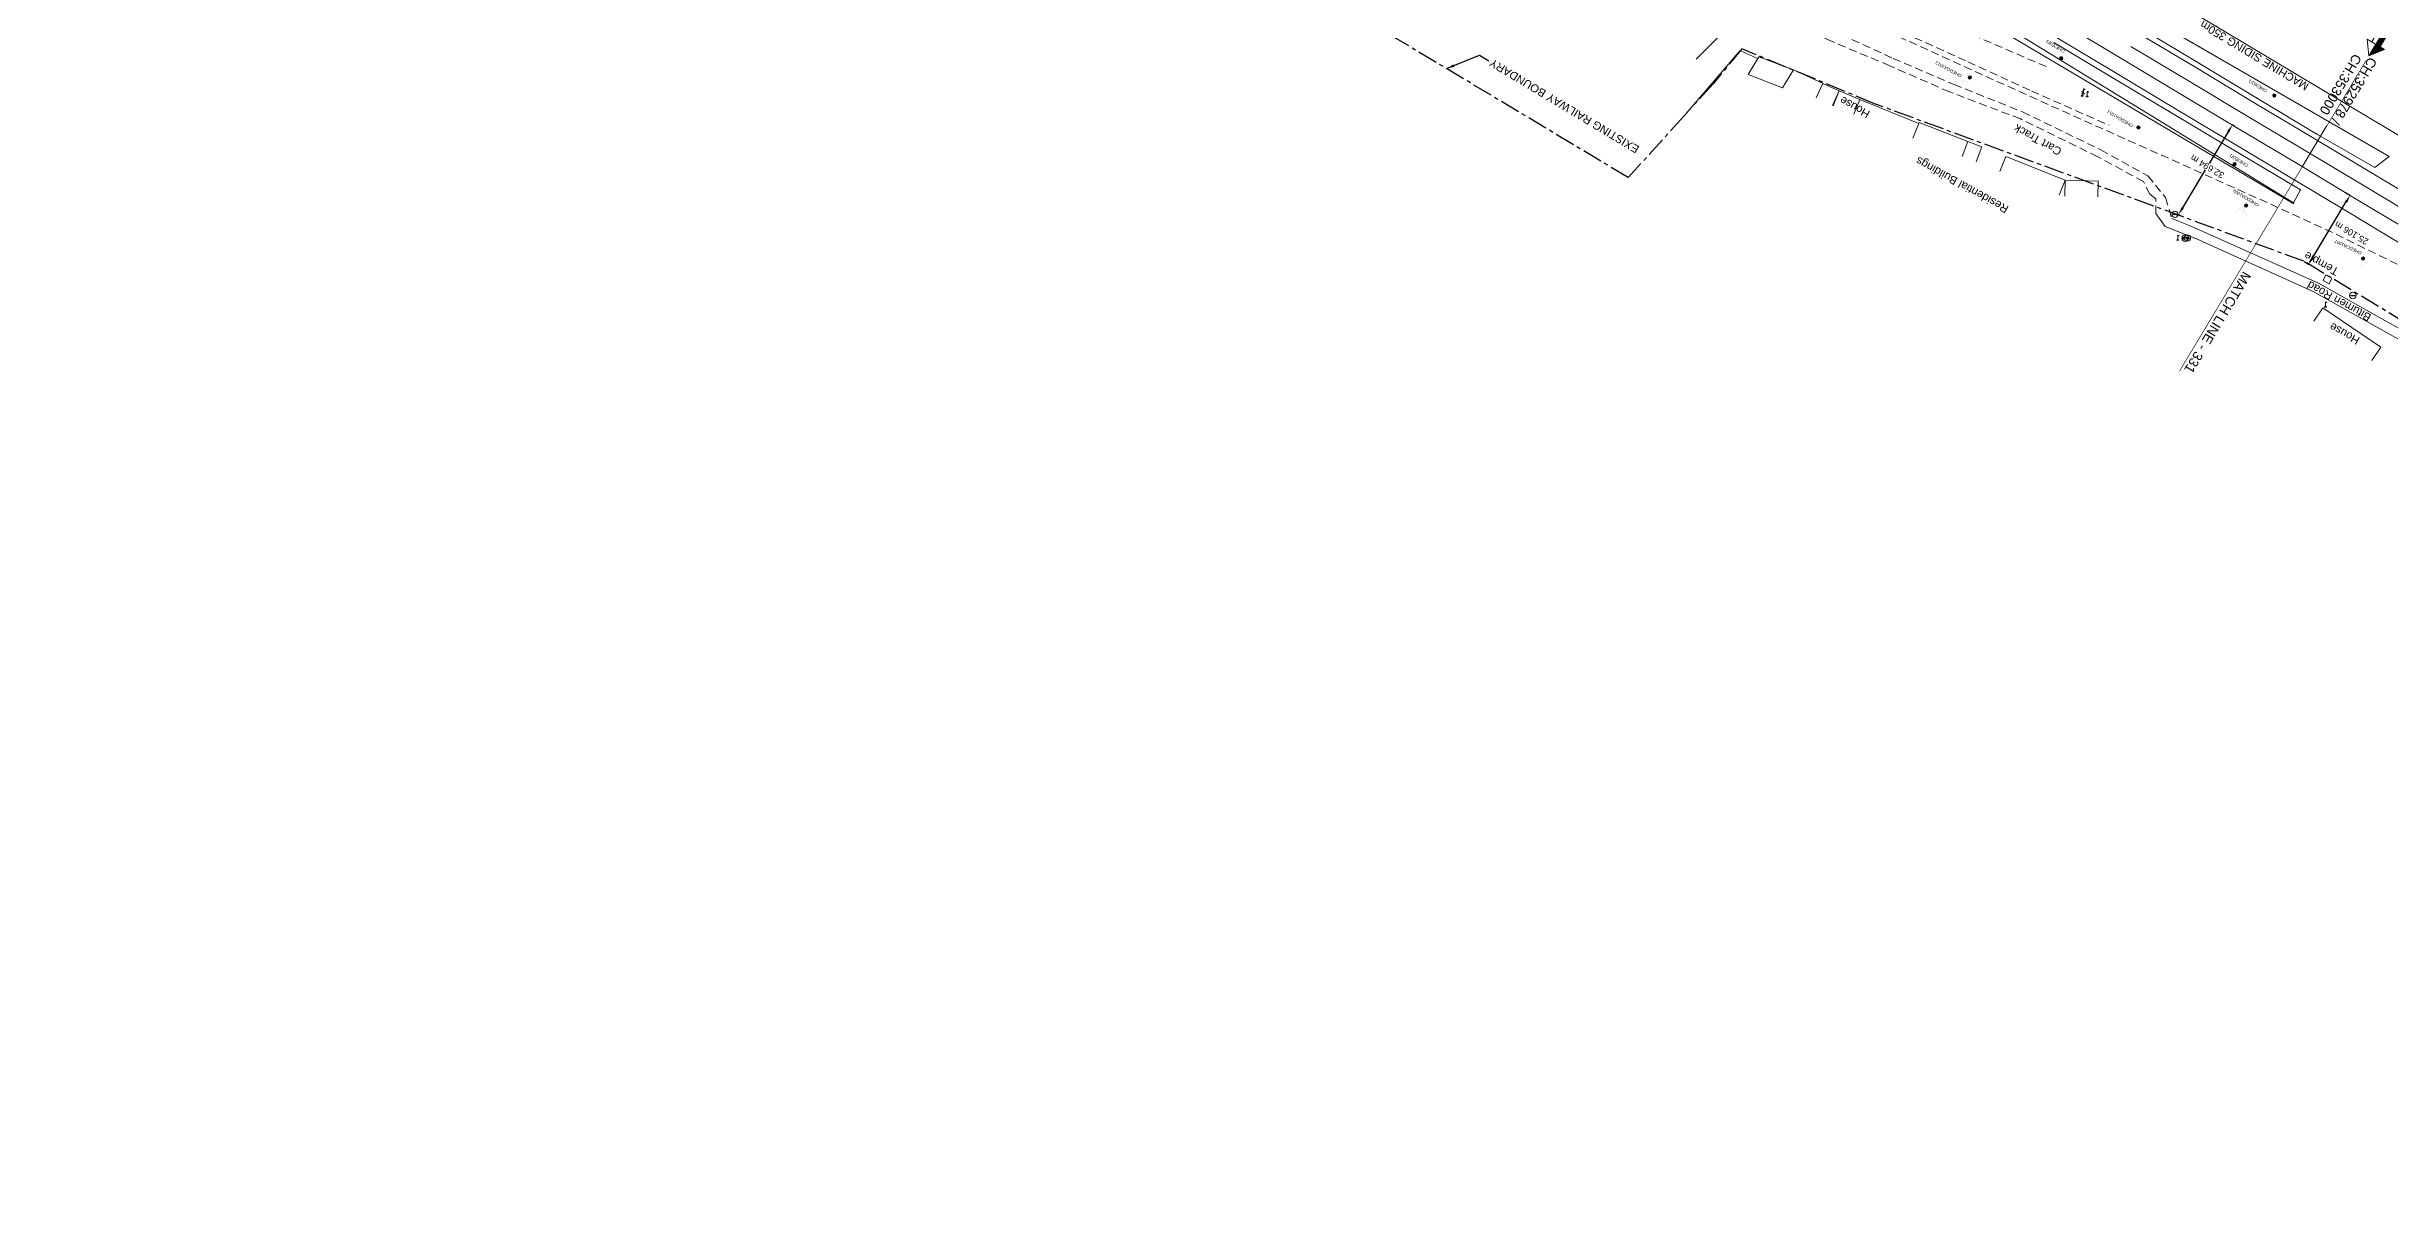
# Model space of a CAD drawing. Header units: feet. Extents: x 593168 to 611286, y 3401475 to 3412398.
# Drawn here: x 599425 to 600157, y 3407870 to 3408226 of the extents above; entities that cross this region are included whole.
import ezdxf
from ezdxf.enums import TextEntityAlignment as Align

# ---------------------------------------------------------------- set-up
doc = ezdxf.new("R2010")
doc.units = ezdxf.units.FT
doc.header["$MEASUREMENT"] = 0
for name, pattern in [('CENTER', [2, 1.25, -0.25, 0.25, -0.25]), ('DASHED', [0.75, 0.5, -0.25]), ('PHANTOM2', [1.25, 0.625, -0.125, 0.125, -0.125, 0.125, -0.125])]:
    doc.linetypes.add(name, pattern=pattern)
doc.layers.get('Defpoints').update_dxf_attribs({"lineweight": 0})
for name, color, linetype, lineweight in [('Cart Track', 34, 'Continuous', 0), ('Compound Wall', 251, 'Continuous', 0), ('DFCC BOUNDARY', 6, 'CENTER', 0), ('Electric Pole', 251, 'Continuous', 0), ('Existing IR Chainage', 7, 'Continuous', 0), ('Existing IR Track', 143, 'Continuous', 0), ('Grill', 251, 'Continuous', 0), ('IR PROP. DETAILS', 190, 'Continuous', 0), ('KM STONE', 7, 'Continuous', 0), ('Lamp_Post', 251, 'Continuous', 0), ('OHE MAST', 8, 'Continuous', 0), ('OHE MAST TEXT', 8, 'Continuous', 0), ('Platform', 7, 'Continuous', 0), ('Religious_Place', 251, 'Continuous', 0), ('Residential Building Pucca', 251, 'Continuous', 0), ('Residential Building Semipucca', 251, 'Continuous', 0), ('Subroad Edge', 34, 'Continuous', 0), ('Telephone_Pole', 251, 'Continuous', 0), ('Text1', 251, 'Continuous', 0)]:
    doc.layers.add(name, color=color, linetype=linetype, lineweight=lineweight)
doc.layers.add('Existing Railway Boundary', color=7, linetype='CENTER')
doc.layers.add('MATCH LINE', color=7, linetype='Continuous')
doc.styles.get("Standard").update_dxf_attribs({"font": 'arial.ttf'})
doc.styles.add('Style-Arial', font='arial.ttf')
doc.dimstyles.new('ISO-25', dxfattribs={"dimtxt": 2.5, "dimasz": 2.5, "dimexe": 1.25, "dimexo": 0.625, "dimtad": 1, "dimtxsty": 'Standard', "dimcen": 2.5, "dimadec": 0, "dimazin": 0, "dimtfac": 1, "dimtmove": 0, "dimatfit": 3, "dimfxl": 1, "dimarcsym": 0})
doc.dimstyles.get("Standard").update_dxf_attribs({"dimtxt": 0.18, "dimasz": 0.18, "dimexe": 0.18, "dimexo": 0.0625, "dimgap": 0.09, "dimtad": 0, "dimtih": 1, "dimtoh": 1, "dimdec": 4, "dimzin": 0, "dimdsep": 46, "dimtxsty": 'Standard', "dimcen": 0.09, "dimadec": 0, "dimazin": 0, "dimtfac": 1, "dimtdec": 4, "dimtofl": 0, "dimtmove": 0, "dimatfit": 3, "dimfxl": 1, "dimtolj": 1, "dimtzin": 0, "dimarcsym": 0})

# ---------------------------------------------------------------- blocks, each defined once
blk = doc.blocks.new('EP')
blk.add_hatch(color=8).paths.add_polyline_path([(-0.21, -0.05), (-0.21, 0.16), (-0.93, -0.01), (-0.31, 0.07), (-0.31, -0.19), (0.31, 0), (0.31, -0.24), (0.94, -0.01), (0.41, -0.1), (0.43, 0.15)])
at = {"color": 8}
for p, q in [((-0.93, -0.01), (-0.21, 0.16)), ((-0.31, 0.07), (-0.93, -0.01)), ((-0.31, -0.19), (-0.31, 0.07)), ((0.31, 0), (-0.31, -0.19)), ((-0.21, 0.16), (-0.21, -0.05)), ((-0.21, -0.05), (0.43, 0.15)), ((0.31, -0.24), (0.31, 0)), ((0.43, 0.15), (0.41, -0.1)), ((0.94, -0.01), (0.31, -0.24)), ((0.41, -0.1), (0.94, -0.01))]:
    blk.add_line(p, q, dxfattribs=at)
blk.add_circle((0, 0), 1, dxfattribs=at)
blk = doc.blocks.new('LP')
for points in [[(0, 0), (0, 1.5)], [(0.25, 1.35), (0.44, 1.35)]]:
    blk.add_lwpolyline(points)
for centre, radius, start, end in [((0.07, 0.99), 0.519, 57.64249, 97.31648), ((0.34, 1.33), 0.094, 11.70118, 168.04763)]:
    blk.add_arc(centre, radius, start, end)
at = {"extrusion": (0, 0, -1)}
blk.add_ellipse((0, 0.01), major_axis=(0.308, 0), ratio=0.400495, dxfattribs=at)
blk.add_ellipse((0.35, 1.36), major_axis=(0.0017, 0.0438), ratio=0.461056, start_param=1.74022, end_param=4.575836)
blk = doc.blocks.new('TP')
at = {"layer": 'Telephone_Pole'}
blk.add_hatch(color=8, dxfattribs=at).paths.add_polyline_path([(0.49, 0.08, -0.516403), (0.5, 0.04, 0.157799), (0.42, -0.19, 0.257253), (0.43, -0.21), (0.7, -0.4, 0.297943), (0.73, -0.4, 0.213635), (0.94, -0.09, 0.292624), (0.86, 0.1, 0.314672), (-0.86, 0.1, 0.297888), (-0.94, -0.1, 0.205841), (-0.73, -0.4, 0.297943), (-0.7, -0.4), (-0.43, -0.21, 0.257253), (-0.42, -0.19, 0.155164), (-0.5, 0.04, -0.510878), (-0.49, 0.08, -0.167449)])
at = {"layer": 'Telephone_Pole', "color": 8}
for p, q in [((-0.7, -0.4), (-0.43, -0.21)), ((-0.44, -0.22), (-0.44, -0.22)), ((0.7, -0.4), (0.43, -0.21)), ((0.44, -0.22), (0.44, -0.22))]:
    blk.add_line(p, q, dxfattribs=at)
blk.add_circle((0, 0), 1.03, dxfattribs=at)
for centre, radius, start, end in [((0.01, -1.13), 1.5, 55.36592, 125.23532), ((-0.48, 0.05), 0.0243, 109.21809, 217.46399), ((-0.82, -0.21), 0.402, 2.18439, 37.46399), ((0.01, -1.34), 1.5, 71.19434, 109.21809), ((0.82, -0.21), 0.402, 141.94645, 177.81561), ((0.48, 0.06), 0.0243, 321.94645, 71.19434), ((0.75, -0.06), 0.194, 350.12305, 55.36592), ((-0.44, -0.19), 0.0258, 304.47763, 2.18439), ((0.44, -0.19), 0.0258, 177.81561, 235.52237), ((0.72, -0.38), 0.0258, 235.52237, 301.88655), ((0.49, -0.01), 0.462, 301.88655, 350.12305)]:
    blk.add_arc(centre, radius, start, end, dxfattribs=at)
blk = doc.blocks.new('KM POST PLAN')
h = blk.add_hatch(color=256)
h.dxf.hatch_style = 1
h.paths.add_polyline_path([(0, -8.5), (-3, -8.5), (-3, -20), (0, -20)])
h.paths.add_polyline_path([(0, -8.5), (0, 0), (-6.3, -8.5)])
for points in [[(0, 0), (-6.3, -8.5), (6.3, -8.5)], [(0, 0), (0, -20)], [(0, 0), (6.3, -8.5)], [(3, -8.5), (3, -20), (-3, -20), (-3, -8.5)]]:
    blk.add_lwpolyline(points)
at = {"style": 'Style-Arial'}
blk.add_attdef('KM-POST', text='', height=6, dxfattribs=at).set_placement((0, -26, -263.9), align=Align.MIDDLE_CENTER)
blk = doc.blocks.new('OHE MAST')
h = blk.add_hatch(color=256)
h.dxf.hatch_style = 1
edge = h.paths.add_edge_path()
edge.add_arc((0, 0), 0.514, 0, 360)
at = {"const_width": 0.01}
for points in [[(1.5, 3.5), (1.5, 2), (-1.5, 2), (-1.5, 3.5)], [(0, 2), (0, 0)]]:
    blk.add_lwpolyline(points, dxfattribs=at)
blk.add_circle((0, 0), 0.514)
blk = doc.blocks.new('*D294')
at = {"layer": 'Defpoints', "color": 0, "linetype": 'ByBlock', "ltscale": 5, "transparency": 16777216}
for p in [(600142.84, 3408180.86), (600144.36, 3408179.95), (600129.94, 3408159.32)]:
    blk.add_point(p, dxfattribs=at)
at = {"layer": 'DFCC BOUNDARY', "color": 0, "linetype": 'ByBlock', "lineweight": -2, "ltscale": 5, "transparency": 16777216}
for p, q in [((600132.75, 3408160.55), (600143.07, 3408177.8)), ((600142.95, 3408180.79), (600144.47, 3408179.89)), ((600130.05, 3408159.25), (600131.57, 3408158.34))]:
    blk.add_line(p, q, dxfattribs=at)
at = {"layer": 'DFCC BOUNDARY', "color": 0, "linetype": 'ByBlock', "ltscale": 5, "transparency": 16777216}
for points in [[(600142.72, 3408178.02), (600143.43, 3408177.59), (600144.36, 3408179.95)], [(600132.39, 3408160.77), (600133.1, 3408160.34), (600131.46, 3408158.41)]]:
    blk.add_solid(points, dxfattribs=at)
at = {"layer": 'DFCC BOUNDARY', "color": 0, "linetype": 'ByBlock', "ltscale": 5, "transparency": 16777216, "insert": (600144.81, 3408168.17), "char_height": 2, "attachment_point": 5, "rotation": 149, "style": 'Style-Arial'}
blk.add_mtext('\\A1;25.106 m', dxfattribs=at)
blk = doc.blocks.new('TerminatorOpen_0.5')
at = {"color": 0, "linetype": 'ByBlock', "lineweight": -2}
for q in [(-1, 0.25), (-1, 0), (-1, -0.25)]:
    blk.add_line((0, 0), q, dxfattribs=at)
blk = doc.blocks.new('*D295')
at = {"layer": 'Defpoints', "color": 0, "linetype": 'ByBlock', "ltscale": 5, "transparency": 16777216}
for p in [(600107.57, 3408201.96), (600108.5, 3408201.41), (600091.69, 3408173.36)]:
    blk.add_point(p, dxfattribs=at)
at = {"layer": 'DFCC BOUNDARY', "color": 0, "linetype": 'ByBlock', "lineweight": -2, "ltscale": 5, "transparency": 16777216}
for p, q in [((600106.29, 3408199.82), (600100.35, 3408189.91)), ((600108.39, 3408201.47), (600107.46, 3408202.03)), ((600092.05, 3408176.06), (600099.17, 3408187.94)), ((600091.59, 3408173.43), (600090.66, 3408173.98))]:
    blk.add_line(p, q, dxfattribs=at)
at = {"layer": 'DFCC BOUNDARY', "color": 0, "linetype": 'ByBlock', "ltscale": 5, "transparency": 16777216}
for points in [[(600105.93, 3408200.03), (600106.64, 3408199.6), (600107.57, 3408201.96)], [(600091.7, 3408176.27), (600092.41, 3408175.85), (600090.77, 3408173.92)]]:
    blk.add_solid(points, dxfattribs=at)
at = {"layer": 'DFCC BOUNDARY', "color": 0, "linetype": 'ByBlock', "ltscale": 5, "transparency": 16777216, "insert": (600099.76, 3408188.92), "char_height": 2, "attachment_point": 5, "rotation": 149, "style": 'Style-Arial'}
blk.add_mtext('\\A1;32.694 m', dxfattribs=at)

msp = doc.modelspace()

# ---------------------------------------------------------------- linework, layer by layer
at = {"layer": 'Cart Track', "color": 88, "linetype": 'DASHED', "ltscale": 5}
for points in [[(600083.6553, 3408174.315), (600083.6771, 3408178.7988), (600081.739, 3408180.2812), (600079.8056, 3408184.2276), (600065.5097, 3408192.018), (600041.3301, 3408203.8629), (600019.2404, 3408212.2648), (600000.5271, 3408220.4648), (599981.0368, 3408228.6182), (599963.7365, 3408237.5181), (599945.1664, 3408248.4359), (599923.4202, 3408257.9119), (599904.3045, 3408267.8845), (599887.301, 3408277.0604), (599870.2837, 3408287.4912), (599851.0044, 3408294.7496)], [(599852.7061, 3408297.8643), (599871.152, 3408289.8984), (599889.0437, 3408280.2215), (599906.1904, 3408270.603), (599924.6307, 3408260.3524), (599946.3257, 3408250.3366), (599964.9164, 3408239.7199), (600001.5665, 3408222.7369), (600020.6056, 3408214.6003), (600042.0157, 3408206.0129), (600066.5117, 3408194.1351), (600081.1976, 3408185.9946), (600086.722, 3408179.2522), (600088.6533, 3408172.7205)]]:
    msp.add_lwpolyline(points, dxfattribs=at)
at = {"layer": 'Compound Wall'}
for points in [[(599950.7216, 3408233.1092, 259.55), (599940.0322, 3408222.5578, 258.9152)], [(599959.2558, 3408222.7189, 261.3515), (599953.7997, 3408225.1726, 260.8027), (599936.2634, 3408204.7596, 258.9152)], [(599979.692, 3408214.8951, 262.3332), (599970.4084, 3408219.123, 260.3988)], [(600009.7408, 3408202.6826, 262.4222), (600024.9405, 3408196.7533, 260.3308)]]:
    msp.add_polyline3d(points, dxfattribs=at)
at = {"layer": 'Existing IR Chainage', "color": 7, "linetype": 'Continuous', "lineweight": 13, "flags": 128}
msp.add_lwpolyline([(600137.1156, 3408201.7687), (600129.4104, 3408188.899)], dxfattribs=at)
msp.add_lwpolyline([(600137.1156, 3408201.7687), (600129.4104, 3408188.899)], dxfattribs=at)
msp.add_lwpolyline([(600137.1156, 3408201.7687), (600129.4104, 3408188.899)], dxfattribs=at)
at = {"layer": 'Existing IR Track', "color": 88, "linetype": 'DASHED', "ltscale": 5, "flags": 128}
msp.add_lwpolyline([(600300.9941, 3408082.3917), (600280.6872, 3408091.1888), (600278.194, 3408092.197), (600275.4645, 3408093.2597), (600259.8356, 3408100.2013), (600244.9725, 3408108.5287), (600217.7499, 3408124.797), (600195.4514, 3408138.2511), (600177.9328, 3408148.4846), (600159.1489, 3408158.3834), (600139.3863, 3408168.0445), (600121.5005, 3408176.271), (600103.4945, 3408184.3792), (600085.5503, 3408192.4555), (600068.2262, 3408200.1721), (600044.0212, 3408211.0553), (600024.1862, 3408220.0175), (600004.0911, 3408229.1691), (599986.1424, 3408237.2709), (599968.0807, 3408245.4461), (599948.2324, 3408254.4952), (599909.4774, 3408276.0415), (599891.8619, 3408285.7167), (599873.0778, 3408294.3827), (599855.3291, 3408302.1459), (599838.3999, 3408309.725), (599821.0558, 3408317.7999), (599803.6602, 3408326.1886), (599786.4958, 3408334.8279), (599768.6698, 3408343.7482), (599750.442, 3408353.5777), (599744.6879, 3408357.0053), (599724.0956, 3408370.2137), (599704.7053, 3408384.0115), (599686.8914, 3408399.2996), (599669.2958, 3408416.597), (599652.1152, 3408433.2776), (599635.9553, 3408446.7247), (599620.8413, 3408457.3073), (599602.7895, 3408468.5208), (599565.5836, 3408490.2766), (599549.4534, 3408499.7086), (599533.478, 3408508.9593), (599491.1348, 3408533.6096)], dxfattribs=at)
at = {"layer": 'Existing IR Track', "flags": 128}
for points in [[(600164.7697, 3408167.705), (600146.296, 3408178.7896), (600127.7834, 3408189.873), (600109.7436, 3408200.6605), (600091.2801, 3408211.7216), (600073.6066, 3408222.2952), (600055.125, 3408233.3496)], [(600162.1174, 3408163.6643), (600143.6467, 3408174.7443), (600125.5335, 3408185.5907), (600107.1262, 3408196.6386), (600088.749, 3408207.6349), (600070.937, 3408218.299), (600052.6596, 3408229.2569)], [(600167.2562, 3408171.7703), (600148.7404, 3408182.8809), (600130.6312, 3408193.6978), (600112.4249, 3408204.6045), (600093.8257, 3408215.7172), (600075.8527, 3408226.4692)], [(600169.667, 3408175.8), (600151.0932, 3408186.9463), (600133.0819, 3408197.7426), (600114.6072, 3408208.7991), (600096.3154, 3408219.767), (600078.5028, 3408230.4087)]]:
    msp.add_lwpolyline(points, dxfattribs=at)
at = {"layer": 'Existing Railway Boundary', "ltscale": 5}
for points in [[(599936.2222, 3408204.7154), (599918.8408, 3408185.4773), (599771.2804, 3408274.0123), (599785.0232, 3408302.5983), (599708.5849, 3408348.2622), (599593.7586, 3408416.8589), (599615.059, 3408451.9179), (599554.734, 3408488.0427), (599482.8847, 3408531.0687), (599453.6679, 3408548.5649), (599424.7618, 3408565.8749)], [(601317.2433, 3407450.7097), (601224.899, 3407507.0908), (601103.8361, 3407576.9037), (601076.3041, 3407593.1922), (601027.0445, 3407622.1279), (600800.8989, 3407757.7565), (600729.53, 3407800.2216), (600590.7896, 3407882.7312), (600531.0891, 3407918.878), (600526.2178, 3407921.6024), (600502.3694, 3407935.4788), (600422.2553, 3407983.1065), (600376.8527, 3408011.2163), (600345.4847, 3408028.7629), (600315.7213, 3408046.6622), (600129.9447, 3408159.317), (599995.7813, 3408208.5798), (599954.336, 3408225.7264), (599945.3157, 3408214.7803), (599936.2222, 3408204.7154)]]:
    msp.add_lwpolyline(points, dxfattribs=at)
at = {"layer": 'Grill'}
for points in [[(600030.3909, 3408234.3713, 261.6484), (600126.7606, 3408177.2639, 260.1859)], [(600074.9493, 3408239.2514, 261.4475), (600156.5568, 3408192.0865, 259.643)]]:
    msp.add_polyline3d(points, dxfattribs=at)
at = {"layer": 'IR PROP. DETAILS'}
msp.add_lwpolyline([(599916.5068, 3408344.0341), (600195.0009, 3408177.5372, -0.05223205), (600233.7344, 3408148.505, 0.05144606), (600271.8433, 3408119.8476)], format="xyb", dxfattribs=at)
at = {"layer": 'MATCH LINE', "linetype": 'PHANTOM2', "ltscale": 15, "const_width": 0.2}
msp.add_lwpolyline([(600149.3101, 3408221.9976), (600091.0386, 3408124.9532)], dxfattribs=at)
at = {"layer": 'Platform'}
for points in [[(599791.5214, 3408372.7064, 261.0526), (600027.1784, 3408233.9117, 260.6147), (600030.5868, 3408236.4578, 260.7167), (600032.695, 3408235.2338, 260.6967), (600036.5866, 3408232.842, 260.2958), (600126.6597, 3408177.5963, 260.0759)], [(600045.0922, 3408256.4844, 260.1749), (600156.5568, 3408192.0865, 259.643), (600152.0891, 3408188.6438, 259.9289), (600133.996, 3408199.1011, 259.9339), (600115.4702, 3408210.2342, 259.9979), (600097.3557, 3408221.1103, 260.0529), (600079.3614, 3408231.8475, 260.1359)], [(600126.6597, 3408177.5963, 260.0759), (600128.9079, 3408181.611, 260.0289), (600124.6448, 3408184.1265, 259.9799), (600105.9959, 3408195.2677, 259.9909), (600087.8655, 3408206.1573, 260.1559), (600070.069, 3408216.7706, 260.1939), (600051.801, 3408227.7523, 260.2358)]]:
    msp.add_polyline3d(points, dxfattribs=at)
for p in [(600097.356, 3408221.11, 260.053), (600070.069, 3408216.771, 260.194), (600087.865, 3408206.157, 260.156), (600115.47, 3408210.234, 259.998), (600133.996, 3408199.101, 259.934), (600105.996, 3408195.268, 259.991), (600124.645, 3408184.126, 259.98), (600152.089, 3408188.644, 259.929), (600126.66, 3408177.596, 260.076), (600128.908, 3408181.611, 260.029)]:
    msp.add_point(p, dxfattribs=at)
at = {"layer": 'Religious_Place'}
msp.add_polyline3d([(600137.7931, 3408152.2832, 258.4684), (600135.9106, 3408153.2925, 258.4724), (600136.8171, 3408155.1098, 258.6433), (600138.6996, 3408154.1005, 258.6433)], close=True, dxfattribs=at)
at = {"layer": 'Residential Building Pucca'}
for points in [[(599977.5806, 3408210.3934, 262.3382), (599979.6744, 3408214.9323, 262.3382), (599984.7489, 3408212.5914, 262.6301), (599982.6551, 3408208.0525, 262.6301)], [(599982.849, 3408207.968, 262.6301), (599984.7489, 3408212.5914, 262.6301), (599991.1911, 3408209.9441, 262.6831), (599989.2912, 3408205.3207, 262.6831)], [(599989.2996, 3408205.3173, 262.6831), (599991.1911, 3408209.9441, 262.6831), (600009.5896, 3408202.4226, 262.4152), (600007.6981, 3408197.7957, 262.4152)], [(600034.9321, 3408187.3905, 262.2313), (600036.7852, 3408192.0328, 262.2313), (600055.314, 3408184.6364, 262.0183), (600053.4608, 3408179.9941, 262.0183)], [(600055.2115, 3408179.6354, 261.7774), (600055.3146, 3408184.6329, 261.7774), (600065.6445, 3408184.4197, 260.7657), (600065.5413, 3408179.4222, 260.7657)], [(600133.0339, 3408140.616, 259.1292), (600135.8398, 3408144.7527, 259.1292), (600153.9772, 3408132.4506, 257.6076), (600151.1713, 3408128.3139, 257.6076)]]:
    msp.add_polyline3d(points, dxfattribs=at)
at = {"layer": 'Residential Building Semipucca'}
msp.add_polyline3d([(599956.2515, 3408217.6899, 262.2123), (599959.6783, 3408223.2639, 261.9563), (599970.4084, 3408219.123, 260.3988), (599966.9789, 3408213.5447, 260.3988)], close=True, dxfattribs=at)
msp.add_polyline3d([(600023.1739, 3408192.0752, 260.3308), (600024.9406, 3408196.7511, 260.3308), (600029.3148, 3408195.0984, 259.1102), (600027.5482, 3408190.4225, 259.1102)], dxfattribs=at)
at = {"layer": 'Subroad Edge', "color": 88, "linetype": 'DASHED', "ltscale": 5}
for points in [[(600004.8971, 3408230.7789), (600024.9629, 3408221.6383), (600044.8455, 3408212.5301), (600069.0408, 3408201.8584)], [(600049.3994, 3408220.1904), (600028.3482, 3408229.2326)]]:
    msp.add_lwpolyline(points, dxfattribs=at)
at = {"layer": 'Subroad Edge'}
for points in [[(600603.492, 3407868.7656, 258.0835), (600565.6214, 3407890.6802, 258.0845), (600532.7257, 3407910.4057, 258.0955), (600488.0185, 3407937.4354, 258.0575), (600445.2705, 3407963.0509, 258.1085), (600429.7554, 3407972.5738, 258.1305), (600382.2869, 3408001.0583, 258.2724), (600379.9792, 3408003.1788, 258.3214), (600376.839, 3408005.1285, 258.4254), (600368.1322, 3408010.1907, 258.6703), (600367.1834, 3408010.3897, 258.7263), (600364.5416, 3408012.3183, 258.7963), (600351.0258, 3408020.4237, 258.8263), (600342.985, 3408025.5583, 258.5763), (600305.3909, 3408048.1333, 258.1155), (600283.6828, 3408061.3142, 258.0565), (600228.2712, 3408095.2583, 258.1585), (600206.7717, 3408108.4121, 258.0635), (600156.8294, 3408136.471, 258.2984), (600132.8452, 3408149.871, 258.4484), (600096.3159, 3408166.3305, 258.5343), (600086.6197, 3408170.2176, 258.5843), (600083.6553, 3408174.315, 258.6743)], [(600088.6533, 3408172.7205, 258.6153), (600094.3857, 3408170.4535, 258.5893), (600134.4616, 3408152.4555, 258.4914), (600155.1841, 3408140.8129, 258.3584), (600209.59, 3408110.4267, 258.1045), (600230.2703, 3408097.9064, 258.1075), (600256.8425, 3408081.6887, 258.1415), (600285.4314, 3408064.0284, 258.0075), (600306.8612, 3408051.0591, 258.1155), (600345.1063, 3408028.1964, 258.5983), (600353.021, 3408024.4762, 258.8562), (600355.3593, 3408024.2495, 258.9112)]]:
    msp.add_polyline3d(points, dxfattribs=at)

# ---------------------------------------------------------------- block references
at = {"layer": 'Electric Pole', "xscale": 0.9997078269552191, "yscale": 0.9997078269552191, "zscale": 0.9997078269552191}
for p in [(600089.6643, 3408174.0073, 258.5723), (600093.5268, 3408166.6022, 258.5823), (600145.2142, 3408148.6224, 262.3072)]:
    msp.add_blockref('EP', p, dxfattribs=at)
at = {"layer": 'KM STONE', "xscale": 0.5, "yscale": 0.5, "zscale": 0.5, "rotation": 148.9903102435466}
msp.add_blockref('KM POST PLAN', (600150.2352, 3408223.5383), dxfattribs=at).add_auto_attribs({'KM-POST': 'KM-353'})
at = {"layer": 'Lamp_Post', "xscale": 0.9997078269552191, "yscale": 0.9997078269552191, "zscale": 0.9997078269552191}
for p in [(600060.6838, 3408211.0127, 282.2564), (600061.0349, 3408211.7058, 282.2664), (600062.2084, 3408210.8547, 282.3104), (600090.4869, 3408165.9686, 258.5004), (600136.6985, 3408145.0976, 258.4904)]:
    msp.add_blockref('LP', p, dxfattribs=at)
at = {"layer": 'OHE MAST', "rotation": 149.0208306544456}
for p in [(600054.0928, 3408222.7764), (600025.573, 3408216.7855), (600120.6827, 3408211.1143), (600078.2226, 3408201.1533), (600108.2732, 3408189.6889), (600111.8724, 3408176.7444), (600148.4268, 3408160.1877)]:
    msp.add_blockref('OHE MAST', p, dxfattribs=at)
at = {"layer": 'Telephone_Pole', "xscale": 0.9997078269552191, "yscale": 0.9997078269552191, "zscale": 0.9997078269552191}
msp.add_blockref('TP', (600092.8382, 3408166.5778, 258.6013), dxfattribs=at)

# ---------------------------------------------------------------- texts
at = {"layer": 'Cart Track', "color": 88}
msp.add_text('Cart Track', height=2.5, rotation=151.0443592, dxfattribs=at).set_placement((600054.5096, 3408194.4153, 156.3202))
at = {"layer": 'Existing IR Chainage', "color": 7, "lineweight": 0, "char_height": 3, "attachment_point": 6, "rotation": 239.0911028, "line_spacing_factor": 0.6003, "style": 'Style-Arial'}
for s, insert in [('CH:353000', (600135.9345, 3408205.5143)), ('CH:352978 /', (600139.5414, 3408202.5005))]:
    msp.add_mtext(s, dxfattribs=dict(at, insert=insert))
at = {"layer": 'Existing Railway Boundary', "linetype": 'Continuous', "ltscale": 5}
msp.add_text('EXISTING RAILWAY BOUNDARY', height=2.5, rotation=149, dxfattribs=at).set_placement((599876.4521, 3408222.7665, 872.2124), align=Align.RIGHT)
at = {"layer": 'IR PROP. DETAILS'}
msp.add_text('MACHINE SIDING 350m', height=2.5, rotation=149, dxfattribs=at).set_placement((600097.8132, 3408233.6305, 613.7163), align=Align.MIDDLE_RIGHT)
at = {"layer": 'MATCH LINE', "linetype": 'Continuous'}
msp.add_text('MATCH LINE - 331', height=3, rotation=239.0346667, dxfattribs=at).set_placement((600110.9816, 3408156.4316))
at = {"layer": 'OHE MAST TEXT'}
for s, rotation, p in [('OHE353/3', 149, (600055.3622, 3408225.2596, 267.976)), ('OHEDOA1013', 151.6854253, (600023.1602, 3408217.5896, 263.111)), ('OHE353/1', 149, (600118.5551, 3408212.9033, 263.395)), ('OHEDOA1011', 149, (600076.638, 3408201.9758, 267.102)), ('OHE353/1', 149, (600112.6211, 3408189.5887, 263.714)), ('OHEDOA1009', 149, (600116.0349, 3408177.2252, 263.702)), ('OHEDOA1007', 155, (600148.1004, 3408162.2641, 263.016))]:
    msp.add_text(s, height=1, rotation=rotation, dxfattribs=at).set_placement(p)
at = {"layer": 'Text1'}
for s, p in [('House', (599994.6145, 3408206.1264, 156.3202)), ('Residential Buildings', (600037.9133, 3408176.3997, 156.3202)), ('Temple', (600141.0642, 3408156.8578)), ('Bitumen Road', (600151.177, 3408142.5811, 258.3836)), ('House', (600147.6208, 3408135.3393, 156.3202))]:
    msp.add_text(s, height=2.5, rotation=151.0443592, dxfattribs=at).set_placement(p)

# ---------------------------------------------------------------- dimensions: what is measured, and where the dimension line sits
at = {"layer": 'DFCC BOUNDARY', "color": 7, "linetype": 'ByBlock', "ltscale": 5}
for base, p1, p2, angle, picture, middle in [((600107.5713, 3408201.9619), (600091.6944, 3408173.3619), (600108.4961, 3408201.4079), 59.0751144, '*D295', (600099.7598, 3408188.9228)), ((600144.3587, 3408179.9495), (600129.9447, 3408159.317), (600142.8412, 3408180.8579), 59.0911028, '*D294', (600144.8097, 3408168.1745))]:
    dim = msp.add_linear_dim(base=base, p1=p1, p2=p2, angle=angle, dimstyle='Standard', override={"dimtxt": 2, "dimasz": 2.5, "dimexe": 0.125, "dimexo": 0.125, "dimgap": 0.125, "dimtad": 1, "dimtih": 0, "dimtoh": 0, "dimdec": 3, "dimzin": 11, "dimpost": ' m', "dimtxsty": 'Style-Arial', "dimsah": 1, "dimadec": 4, "dimazin": 3, "dimtmove": 2, "dimatfit": 1, "dimldrblk": 'TerminatorOpen_0.5', "dimfrac": 2, "dimtzin": 11}, dxfattribs=at)
    dim.commit()
    dim.dimension.update_dxf_attribs({"geometry": picture, "text_midpoint": middle, "dimtype": 129, "text_rotation": 149})

# ---------------------------------------------------------------- leaders
at = {"layer": 'Existing Railway Boundary', "linetype": 'Continuous', "lineweight": 0, "ltscale": 5}
msp.add_leader([(599862.0409, 3408219.5568, 1130.7085), (599872.3159, 3408223.7502, 1130.7085), (599875.275, 3408221.9677, 1130.7085)], dimstyle='ISO-25', override={"dimtxt": 3, "dimasz": 2.5, "dimgap": 0.625, "dimtad": 0, "dimdec": 3, "dimzin": 2, "dimtdec": 3}, dxfattribs=at)

doc.saveas('drawing.dxf')
